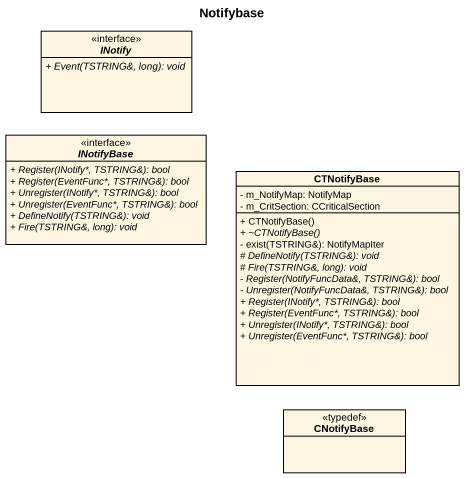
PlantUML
@startuml
title Notifybase
hide circle
hide empty members
skinparam classAttributeIconSize 0
interface INotify <<interface>> {
  {abstract} + Event(TSTRING&, long): void
}
interface INotifyBase <<interface>> {
  {abstract} + Register(INotify*, TSTRING&): bool
  {abstract} + Register(EventFunc*, TSTRING&): bool
  {abstract} + Unregister(INotify*, TSTRING&): bool
  {abstract} + Unregister(EventFunc*, TSTRING&): bool
  {abstract} + DefineNotify(TSTRING&): void
  {abstract} + Fire(TSTRING&, long): void
}
class CTNotifyBase {
  - m_NotifyMap: NotifyMap
  - m_CritSection: CCriticalSection
  + CTNotifyBase()
  {abstract} + ~CTNotifyBase()
  - exist(TSTRING&): NotifyMapIter
  {abstract} # DefineNotify(TSTRING&): void
  {abstract} # Fire(TSTRING&, long): void
  {abstract} - Register(NotifyFuncData&, TSTRING&): bool
  {abstract} - Unregister(NotifyFuncData&, TSTRING&): bool
  {abstract} + Register(INotify*, TSTRING&): bool
  {abstract} + Register(EventFunc*, TSTRING&): bool
  {abstract} + Unregister(INotify*, TSTRING&): bool
  {abstract} + Unregister(EventFunc*, TSTRING&): bool
}
class CNotifyBase <<typedef>>
@enduml
